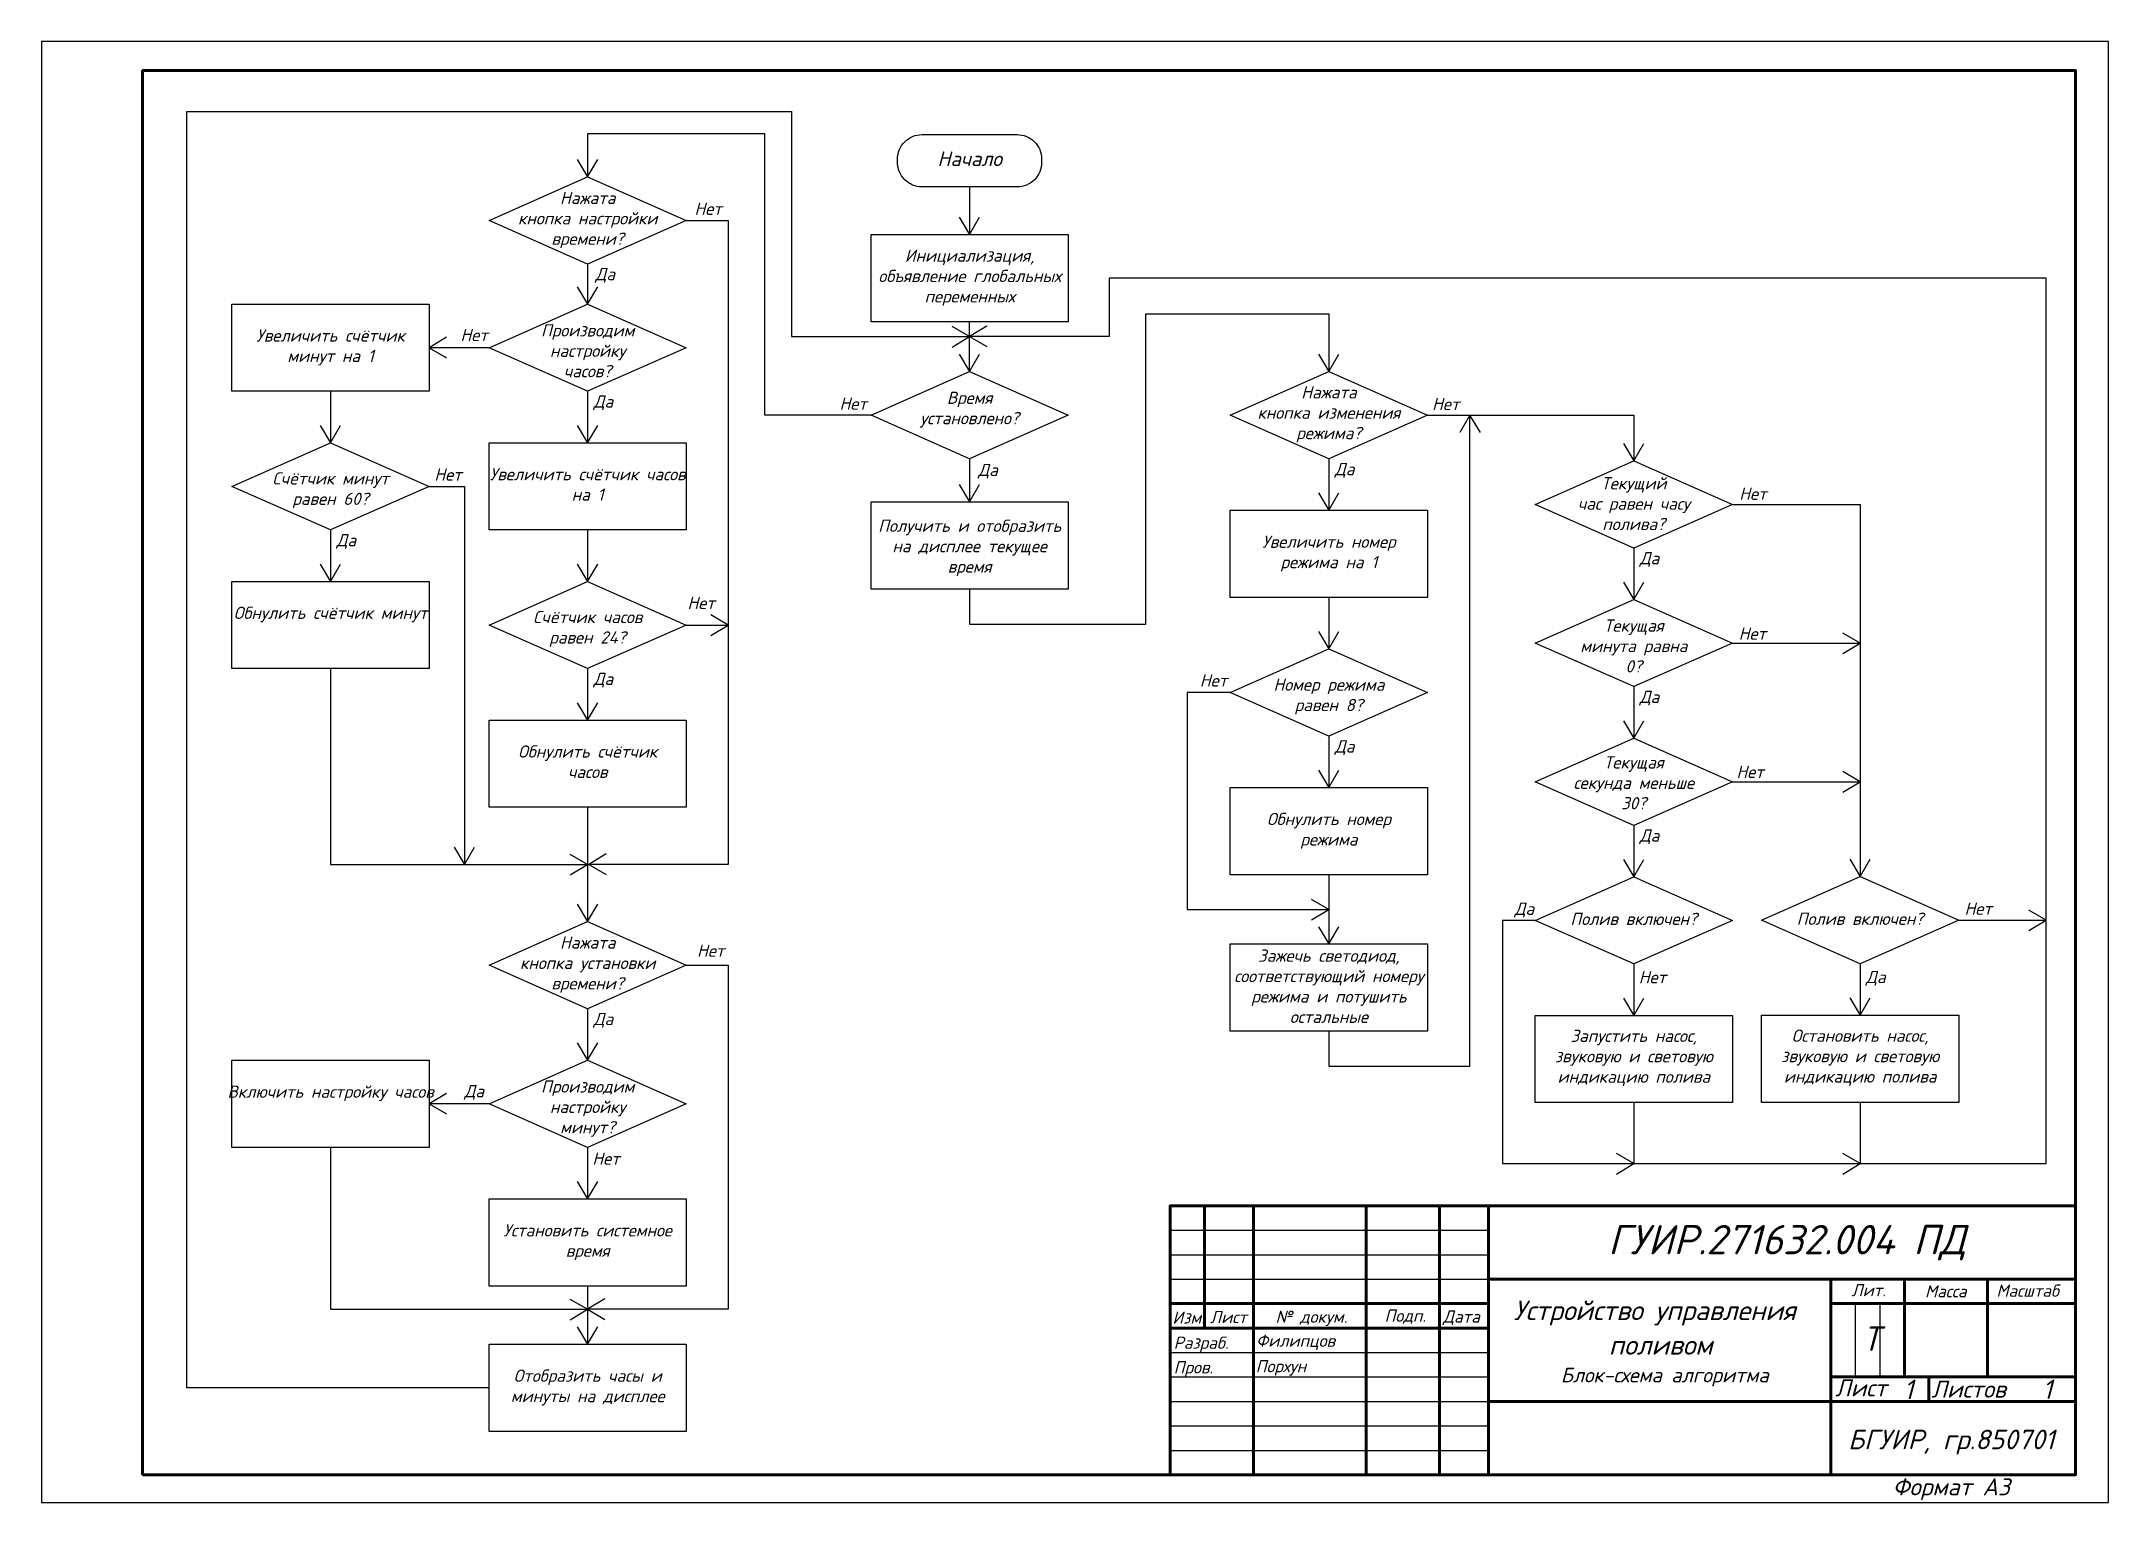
# Model space of a CAD drawing. Header units: millimetres. Extents: x 0 to 422, y 0 to 299.
import ezdxf

# ---------------------------------------------------------------- set-up
doc = ezdxf.new("R2010")
doc.units = ezdxf.units.MM
doc.layers.add('PDF_0', color=7, linetype='Continuous')
doc.styles.add('PDF ISOCPEUR Italic', font='isocpeui.ttf')

msp = doc.modelspace()

# ---------------------------------------------------------------- linework, layer by layer
for p, q in [((29.74, 23.46), (29.74, 284.28)), ((29.74, 284.28), (153.29, 284.28)), ((153.29, 284.28), (153.29, 250.25)), ((147.82, 279.71), (111.63, 279.71)), ((111.63, 279.71), (111.63, 270.94)), ((147.82, 222.23), (147.82, 279.71)), ((189.68, 268.9), (189.68, 259.16)), ((131.79, 262.02), (140.32, 262.02)), ((140.32, 262.02), (140.32, 130.43)), ((111.63, 253.1), (111.63, 244.95)), ((153.29, 250.25), (153.29, 238.3)), ((409.64, 250.25), (218.2, 250.25)), ((218.2, 250.25), (218.2, 238.3)), ((409.64, 69.28), (409.64, 250.25)), ((189.68, 231.15), (189.68, 241.33)), ((225.66, 179.56), (225.66, 242.92)), ((225.66, 242.92), (263.1, 242.92)), ((263.1, 242.92), (263.1, 231.15)), ((153.29, 238.3), (189.68, 238.3)), ((218.2, 238.3), (189.68, 238.3)), ((91.48, 236.03), (79.26, 236.03)), ((59.1, 227.12), (59.1, 216.62)), ((111.63, 227.12), (111.63, 216.62)), ((155.83, 222.23), (147.82, 222.23)), ((169.53, 222.23), (155.83, 222.23)), ((283.25, 222.23), (291.92, 222.23)), ((291.92, 89.22), (291.92, 222.23)), ((291.92, 222.23), (325.4, 222.23)), ((325.4, 222.23), (325.4, 212.93)), ((189.68, 213.31), (189.68, 204.51)), ((263.1, 213.31), (263.1, 202.81)), ((79.26, 207.7), (86.46, 207.7)), ((86.46, 207.7), (86.46, 130.43)), ((345.55, 204.01), (371.64, 204.01)), ((371.64, 204.01), (371.64, 127.95)), ((59.1, 198.78), (59.1, 188.28)), ((111.63, 198.78), (111.63, 188.28)), ((325.4, 195.09), (325.4, 184.59)), ((189.68, 186.67), (189.68, 179.56)), ((263.1, 184.97), (263.1, 174.47)), ((131.79, 179.36), (140.32, 179.36)), ((189.68, 179.56), (225.66, 179.56)), ((345.55, 175.68), (371.64, 175.68)), ((59.1, 170.44), (59.1, 130.43)), ((111.63, 170.44), (111.63, 159.94)), ((242.94, 165.56), (234.13, 165.56)), ((234.13, 165.56), (234.13, 121.23)), ((325.4, 166.76), (325.4, 156.26)), ((263.1, 156.64), (263.1, 146.14)), ((345.55, 147.34), (371.64, 147.34)), ((111.63, 142.11), (111.63, 118.76)), ((325.4, 138.42), (325.4, 127.92)), ((59.1, 130.43), (111.63, 130.43)), ((140.32, 130.43), (111.63, 130.43)), ((263.1, 128.3), (263.1, 114.17)), ((234.13, 121.23), (263.1, 121.23)), ((305.24, 119), (298.56, 119)), ((298.56, 119), (298.56, 69.28)), ((391.8, 119.03), (409.64, 119.03)), ((131.79, 109.84), (140.32, 109.84)), ((140.32, 109.84), (140.32, 40.37)), ((325.4, 110.09), (325.4, 99.58)), ((371.64, 110.11), (371.64, 99.61)), ((111.63, 100.93), (111.63, 90.43)), ((263.1, 96.33), (263.1, 89.22)), ((263.1, 89.22), (291.92, 89.22)), ((91.48, 81.51), (79.26, 81.51)), ((325.4, 81.75), (325.4, 69.28)), ((371.64, 81.78), (371.64, 69.28)), ((59.1, 72.59), (59.1, 39.51)), ((111.63, 72.59), (111.63, 62.09)), ((298.56, 69.28), (325.4, 69.28)), ((325.4, 69.28), (371.64, 69.28)), ((371.64, 69.28), (409.64, 69.28)), ((111.63, 44.25), (111.63, 39.51)), ((59.1, 39.51), (111.63, 39.51)), ((140.32, 39.51), (111.63, 39.51)), ((111.63, 39.51), (111.63, 32.38)), ((140.32, 40.37), (140.32, 39.51)), ((91.48, 23.46), (29.74, 23.46))]:
    msp.add_line(p, q)
for points in [[(0, 0), (422.42, 0), (422.42, 298.64), (0, 298.64)], [(169.53, 259.16), (209.83, 259.16), (209.83, 241.33), (169.53, 241.33)], [(38.95, 244.95), (79.26, 244.95), (79.26, 227.12), (38.95, 227.12)], [(91.48, 216.62), (131.79, 216.62), (131.79, 198.78), (91.48, 198.78)], [(169.53, 204.51), (209.83, 204.51), (209.83, 186.67), (169.53, 186.67)], [(242.94, 202.81), (283.25, 202.81), (283.25, 184.97), (242.94, 184.97)], [(38.95, 188.28), (79.26, 188.28), (79.26, 170.44), (38.95, 170.44)], [(91.48, 159.94), (131.79, 159.94), (131.79, 142.11), (91.48, 142.11)], [(242.94, 146.14), (283.25, 146.14), (283.25, 128.3), (242.94, 128.3)], [(242.94, 114.17), (283.25, 114.17), (283.25, 96.33), (242.94, 96.33)], [(305.24, 99.58), (345.55, 99.58), (345.55, 81.75), (305.24, 81.75)], [(351.49, 99.61), (391.8, 99.61), (391.8, 81.78), (351.49, 81.78)], [(38.95, 90.43), (79.26, 90.43), (79.26, 72.59), (38.95, 72.59)], [(91.48, 62.09), (131.79, 62.09), (131.79, 44.25), (91.48, 44.25)], [(91.48, 32.38), (131.79, 32.38), (131.79, 14.55), (91.48, 14.55)]]:
    msp.add_lwpolyline(points, close=True)
msp.add_lwpolyline([(174.95, 274.59, -0.414214), (179.95, 279.59), (199.4, 279.59, -0.414214), (204.4, 274.59), (204.4, 273.9, -0.414214), (199.4, 268.9), (179.95, 268.9, -0.414214), (174.95, 273.9)], format="xyb", close=True)
for points in [[(111.63, 270.94), (131.79, 262.02), (111.63, 253.1), (91.48, 262.02), (111.63, 270.94)], [(111.63, 244.95), (131.79, 236.03), (111.63, 227.12), (91.48, 236.03), (111.63, 244.95)], [(189.68, 231.15), (209.83, 222.23), (189.68, 213.31), (169.53, 222.23), (189.68, 231.15)], [(263.1, 231.15), (283.25, 222.23), (263.1, 213.31), (242.94, 222.23), (263.1, 231.15)], [(59.1, 216.62), (79.26, 207.7), (59.1, 198.78), (38.95, 207.7), (59.1, 216.62)], [(325.4, 212.93), (345.55, 204.01), (325.4, 195.09), (305.24, 204.01), (325.4, 212.93)], [(111.63, 188.28), (131.79, 179.36), (111.63, 170.44), (91.48, 179.36), (111.63, 188.28)], [(325.4, 184.59), (345.55, 175.68), (325.4, 166.76), (305.24, 175.68), (325.4, 184.59)], [(263.1, 174.47), (283.25, 165.56), (263.1, 156.64), (242.94, 165.56), (263.1, 174.47)], [(325.4, 156.26), (345.55, 147.34), (325.4, 138.42), (305.24, 147.34), (325.4, 156.26)], [(325.4, 127.92), (345.55, 119), (325.4, 110.09), (305.24, 119), (325.4, 127.92)], [(371.64, 127.95), (391.8, 119.03), (371.64, 110.11), (351.49, 119.03), (371.64, 127.95)], [(111.63, 118.76), (131.79, 109.84), (111.63, 100.93), (91.48, 109.84), (111.63, 118.76)], [(111.63, 90.43), (131.79, 81.51), (111.63, 72.59), (91.48, 81.51), (111.63, 90.43)]]:
    msp.add_lwpolyline(points)
at = {"lineweight": 60}
for points in [[(415.68, 60.68), (230.67, 60.68), (230.67, 5.69)], [(237.69, 60.68), (237.69, 35.69)], [(247.69, 5.69), (247.69, 60.68)], [(270.68, 60.68), (270.68, 5.69)], [(285.7, 5.69), (285.7, 60.68)], [(295.7, 60.68), (295.7, 5.69)], [(295.7, 45.7), (415.68, 45.7)], [(365.68, 5.69), (365.68, 45.7), (365.68, 40.67), (415.68, 40.67)], [(380.7, 45.7), (380.7, 25.69)], [(397.68, 25.69), (397.68, 45.7)], [(230.67, 40.67), (295.7, 40.67)], [(230.67, 35.69), (295.7, 35.69)], [(365.68, 25.69), (415.68, 25.69)], [(385.68, 20.67), (385.68, 25.69)], [(295.7, 20.67), (415.68, 20.67)]]:
    msp.add_lwpolyline(points, dxfattribs=at)
at = {"lineweight": 25}
for points in [[(230.67, 55.7), (295.7, 55.7)], [(230.67, 50.68), (295.7, 50.68)], [(230.67, 45.7), (295.7, 45.7)], [(370.7, 25.69), (370.7, 40.67)], [(375.68, 40.67), (375.68, 25.69)], [(230.67, 30.67), (295.7, 30.67)], [(230.67, 25.69), (295.7, 25.69)], [(230.67, 20.67), (295.7, 20.67)], [(230.67, 15.69), (295.7, 15.69)], [(230.67, 10.67), (295.7, 10.67)]]:
    msp.add_lwpolyline(points, dxfattribs=at)
at = {"layer": 'PDF_0', "lineweight": 60}
msp.add_lwpolyline([(20.67, 5.69), (415.68, 5.69), (415.68, 292.68), (20.67, 292.68)], close=True, dxfattribs=at)
at = {"layer": 'PDF_0', "lineweight": 25}
for points in [[(109.5, 274.48), (111.63, 270.94), (113.68, 274.48)], [(187.55, 262.7), (189.68, 259.16), (191.73, 262.7)], [(109.5, 248.49), (111.63, 244.95), (113.68, 248.49)], [(82.8, 238.17), (79.26, 236.03), (82.8, 233.99)], [(186.14, 236.17), (189.68, 238.3), (186.14, 240.35)], [(193.22, 240.44), (189.68, 238.3), (193.22, 236.26)], [(187.55, 234.69), (189.68, 231.15), (191.73, 234.69)], [(260.96, 234.69), (263.1, 231.15), (265.14, 234.69)], [(56.97, 220.16), (59.1, 216.62), (61.15, 220.16)], [(109.5, 220.16), (111.63, 216.62), (113.68, 220.16)], [(294.06, 218.69), (291.92, 222.23), (289.88, 218.69)], [(323.26, 216.47), (325.4, 212.93), (327.44, 216.47)], [(187.55, 208.05), (189.68, 204.51), (191.73, 208.05)], [(260.96, 206.35), (263.1, 202.81), (265.14, 206.35)], [(56.97, 191.82), (59.1, 188.28), (61.15, 191.82)], [(109.5, 191.82), (111.63, 188.28), (113.68, 191.82)], [(323.26, 188.13), (325.4, 184.59), (327.44, 188.13)], [(136.77, 177.23), (140.32, 179.36), (136.77, 181.41)], [(260.96, 178.01), (263.1, 174.47), (265.14, 178.01)], [(368.1, 173.54), (371.64, 175.68), (368.1, 177.72)], [(109.5, 163.48), (111.63, 159.94), (113.68, 163.48)], [(323.26, 159.8), (325.4, 156.26), (327.44, 159.8)], [(260.96, 149.68), (263.1, 146.14), (265.14, 149.68)], [(368.1, 145.21), (371.64, 147.34), (368.1, 149.39)], [(84.33, 133.97), (86.46, 130.43), (88.51, 133.97)], [(108.09, 128.3), (111.63, 130.43), (108.09, 132.48)], [(115.41, 132.57), (111.87, 130.43), (115.41, 128.39)], [(323.26, 131.46), (325.4, 127.92), (327.44, 131.46)], [(369.51, 131.49), (371.64, 127.95), (373.69, 131.49)], [(259.56, 119.1), (263.1, 121.23), (259.56, 123.28)], [(109.5, 122.3), (111.63, 118.76), (113.68, 122.3)], [(406.1, 116.9), (409.64, 119.03), (406.1, 121.08)], [(260.96, 117.71), (263.1, 114.17), (265.14, 117.71)], [(323.26, 103.13), (325.4, 99.58), (327.44, 103.13)], [(369.51, 103.15), (371.64, 99.61), (373.69, 103.15)], [(109.5, 93.97), (111.63, 90.43), (113.68, 93.97)], [(82.8, 83.64), (79.26, 81.51), (82.8, 79.46)], [(321.86, 67.15), (325.4, 69.28), (321.86, 71.33)], [(368.1, 67.15), (371.64, 69.28), (368.1, 71.33)], [(109.5, 65.63), (111.63, 62.09), (113.68, 65.63)], [(108.07, 37.37), (111.61, 39.51), (108.07, 41.55)], [(115.17, 41.64), (111.63, 39.51), (115.17, 37.46)], [(109.5, 35.92), (111.63, 32.38), (113.68, 35.92)]]:
    msp.add_lwpolyline(points, dxfattribs=at)

# ---------------------------------------------------------------- texts
at = {"attachment_point": 1, "style": 'PDF ISOCPEUR Italic'}
for s, width, insert, char_height in [('\\pxqc;Начало', 19.4525, (179.95, 276.15), 3), ('\\pxqc;Нажата\\Pкнопка настройки времени?', 40.3074, (91.48, 267.89), 2.5), ('\\pxqc;Нет', 7.3667, (132.57, 265.68), 2.5), ('\\pxqc;Инициализация, объявление глобальных переменных', 40.3074, (169.53, 256.11), 2.5), ('\\pxqc;Да', 7.3667, (111.52, 252.33), 2.5), ('\\pxqc;Производим\\Pнастройку\\Pчасов?', 40.3074, (91.48, 240.82), 2.5), ('\\pxqc;Увеличить счётчик минут на 1', 40.3074, (38.95, 239.77), 2.5), ('\\pxqc;Нет', 7.3667, (84.75, 239.87), 2.5), ('\\pxqc;Нажата\\Pкнопка изменения режима?', 40.3074, (242.94, 228.17), 2.5), ('\\pxqc;Да', 7.3667, (111.15, 226.28), 2.5), ('\\pxqc;Нет', 7.3667, (162.21, 225.85), 2.5), ('\\pxqc;Время\\Pустановлено?', 40.3074, (169.53, 227.05), 2.5), ('\\pxqc;Нет', 7.3667, (283.29, 225.78), 2.5), ('\\pxqc;Нет', 7.3667, (79.42, 211.36), 2.5), ('\\pxqc;Увеличить счётчик часов на 1', 40.3074, (91.48, 211.43), 2.5), ('\\pxqc;Да', 7.3667, (189.74, 212.3), 2.5), ('\\pxqc;Да', 7.3667, (262.61, 212.47), 2.5), ('\\pxqc;Счётчик минут\\Pравен 60?', 40.3074, (38.95, 210.57), 2.5), ('\\pxqc;Текущий\\Pчас равен часу\\Pполива?', 40.3074, (305.24, 209.58), 2.5), ('\\pxqc;Нет', 7.3667, (346.05, 207.44), 2.5), ('\\pxqc;Получить и отобразить на дисплее текущее время', 40.3074, (169.53, 200.89), 2.5), ('\\pxqc;Да', 7.3667, (58.62, 197.94), 2.5), ('\\pxqc;Увеличить номер режима на 1', 40.3074, (242.94, 197.63), 2.5), ('\\pxqc;Да', 7.3667, (324.91, 194.25), 2.5), ('\\pxqc;Обнулить счётчик минут', 40.3074, (38.95, 183.1), 2.5), ('\\pxqc;Счётчик часов\\Pравен 24?', 40.3074, (91.48, 182.24), 2.5), ('\\pxqc;Нет', 7.3667, (131.14, 185.12), 2.5), ('\\pxqc;Текущая\\Pминута равна\\P0?', 40.3074, (305.24, 180.49), 2.5), ('\\pxqc;Нет', 7.3667, (345.94, 178.86), 2.5), ('\\pxqc;Да', 7.3667, (111.15, 169.6), 2.5), ('\\pxqc;Нет', 7.3667, (235.84, 169.28), 2.5), ('\\pxqc;Номер режима\\Pравен 8?', 40.3074, (242.94, 168.43), 2.5), ('\\pxqc;Да', 7.3667, (324.91, 165.92), 2.5), ('\\pxqc;Обнулить счётчик\\Pчасов', 40.3074, (91.48, 154.76), 2.5), ('\\pxqc;Да', 7.3667, (262.61, 155.8), 2.5), ('\\pxqc;Текущая\\Pсекунда меньше\\P30?', 40.3074, (305.24, 152.53), 2.5), ('\\pxqc;Нет', 7.3667, (345.48, 150.6), 2.5), ('\\pxqc;Обнулить номер\\Pрежима', 40.3074, (242.94, 140.96), 2.5), ('\\pxqc;Да', 7.3667, (324.91, 137.58), 2.5), ('\\pxqc;Да', 7.3667, (299.34, 122.63), 2.5), ('\\pxqc;Нет', 7.3667, (392.09, 122.65), 2.5), ('\\pxqc;Полив включен?', 40.3074, (305.24, 120.55), 2.5), ('\\pxqc;Полив включен?', 40.3074, (351.49, 120.58), 2.5), ('\\pxqc;Нажата\\Pкнопка установки времени?', 40.3074, (91.48, 115.72), 2.5), ('\\pxqc;Нет', 7.3667, (133.09, 114.05), 2.5), ('\\pxqc;Зажечь светодиод, соответствующий номеру режима и потушить остальные', 40.3074, (242.94, 113.04), 2.5), ('\\pxqc;Нет', 7.3667, (325.52, 108.64), 2.5), ('\\pxqc;Да', 7.3667, (371.15, 108.67), 2.5), ('\\pxqc;Да', 7.3667, (111.15, 100.09), 2.5), ('\\pxqc;Запустить насос, звуковую и световую индикацию полива', 40.3074, (305.24, 96.65), 2.5), ('\\pxqc;Остановить насос, звуковую и световую индикацию полива', 40.3074, (351.49, 96.68), 2.5), ('\\pxqc;Включить настройку часов', 40.3074, (38.95, 85.24), 2.5), ('\\pxqc;Да', 7.3667, (84.75, 85.34), 2.5), ('\\pxqc;Производим\\Pнастройку\\Pминут?', 40.3074, (91.48, 86.3), 2.5), ('\\pxqc;Нет', 7.3667, (111.7, 71.57), 2.5), ('\\pxqc;Установить системное время', 40.3074, (91.48, 56.91), 2.5), ('\\pxqc;Отобразить часы и минуты на дисплее', 40.3074, (91.48, 27.2), 2.5)]:
    msp.add_mtext_dynamic_manual_height_columns(s, width=width, gutter_width=12.5, heights=[0], dxfattribs=dict(at, insert=insert, char_height=char_height))
at = {"attachment_point": 7, "style": 'PDF ISOCPEUR Italic'}
for s, insert, char_height in [('ГУИР.271632.004 ПД', (320.13, 49.52), 5.9995), ('Лит.', (369.87, 42.18), 2.5), ('Масса', (384.9, 41.95), 2.5), ('Масштаб', (399.48, 42.07), 2.5), ('Изм.', (231.12, 36.58), 2.5), ('Лист', (238.8, 36.68), 2.5), ('№ докум.', (252.19, 36.07), 2.5), ('Подп.', (274.46, 36.57), 2.5), ('Дата', (286.4, 36.27), 2.5), ('Устройство управления', (300.86, 36.21), 3.9996), ('Разраб.', (231.37, 30.76), 2.5), ('Филипцов', (248.22, 31.17), 2.5), ('Т', (372.12, 31.01), 5), ('поливом', (320.29, 30.24), 4), ('Пров.', (231.37, 25.73), 2.5), ('Порхун', (248.13, 25.96), 2.5), ('Блок-схема алгоритма', (310.47, 23.77), 2.9999), ('Лист', (366.53, 21.72), 3.5), ('1', (380.51, 21.15), 4), ('Листов', (386.2, 21.46), 3.5), ('1', (408.88, 21.18), 4), ('БГУИР, гр.850701', (369.17, 9.83), 3.9999)]:
    msp.add_mtext(s, dxfattribs=dict(at, insert=insert, char_height=char_height))
at = {"color": 7, "insert": (378.27, 0.54), "char_height": 3.5, "attachment_point": 7, "style": 'PDF ISOCPEUR Italic'}
msp.add_mtext('Формат А3', dxfattribs=at)

doc.saveas('drawing.dxf')
